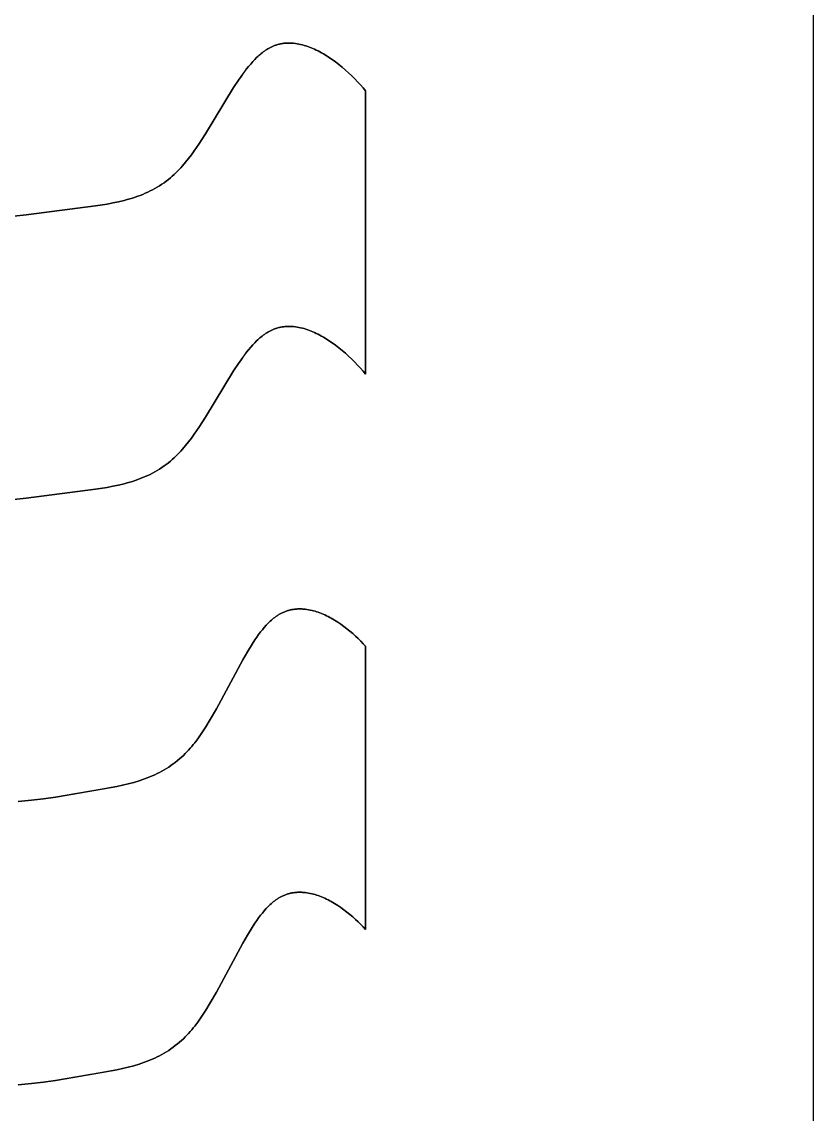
# Model space of a CAD drawing. Header units: feet. Extents: x 0 to 1.5, y 93.18 to 96.08.
# Drawn here: x 1.3125 to 1.5, y 93.4905 to 93.7493 of the extents above; entities that cross this region are included whole.
import ezdxf

# ---------------------------------------------------------------- set-up
doc = ezdxf.new("R2010")
doc.units = ezdxf.units.FT
doc.header["$MEASUREMENT"] = 0
doc.layers.add('Default', color=7, linetype='Continuous', true_color=0x000000)

msp = doc.modelspace()

# ---------------------------------------------------------------- linework, layer by layer
at = {"layer": 'Default'}
msp.add_lwpolyline([(0, 96), (1.5, 96), (1.5, 93.33333), (0, 93.33333)], close=True, dxfattribs=at)
for points in [[(1.31064, 93.70325), (1.31351, 93.70354), (1.32992, 93.7057), (1.33268, 93.70613), (1.33406, 93.70638), (1.33542, 93.70667), (1.33677, 93.70699), (1.33744, 93.70717), (1.3381, 93.70736), (1.33873, 93.70755), (1.33935, 93.70775), (1.33996, 93.70797), (1.34056, 93.70819), (1.34116, 93.70843), (1.34174, 93.70868), (1.34233, 93.70894), (1.3429, 93.70922), (1.34347, 93.70951), (1.34403, 93.70981), (1.34458, 93.71013), (1.34513, 93.71047), (1.34566, 93.71082), (1.3462, 93.71119), (1.34672, 93.71157), (1.34724, 93.71198), (1.34769, 93.71235), (1.34813, 93.71273), (1.34856, 93.71312), (1.34899, 93.71352), (1.34939, 93.71391), (1.34978, 93.71432), (1.35017, 93.71473), (1.35054, 93.71516), (1.35128, 93.71602), (1.35199, 93.71691), (1.35268, 93.71781), (1.35335, 93.71873), (1.35446, 93.72034), (1.35603, 93.72278), (1.36265, 93.7337), (1.36384, 93.7355), (1.36444, 93.73637), (1.36531, 93.73756), (1.36577, 93.73815), (1.36623, 93.73873), (1.36672, 93.7393), (1.36721, 93.73986), (1.36767, 93.74035), (1.36814, 93.74082), (1.36839, 93.74106), (1.36864, 93.74129), (1.3689, 93.74151), (1.36916, 93.74173), (1.36942, 93.74195), (1.36969, 93.74216), (1.36996, 93.74236), (1.37024, 93.74255), (1.37053, 93.74274), (1.37081, 93.74291), (1.3711, 93.74308), (1.3714, 93.74324), (1.37156, 93.74332), (1.37173, 93.74339), (1.37189, 93.74347), (1.37206, 93.74354), (1.37223, 93.74361), (1.3724, 93.74367), (1.37257, 93.74373), (1.37274, 93.74379), (1.37295, 93.74386), (1.37315, 93.74391), (1.37336, 93.74397), (1.37357, 93.74402), (1.37377, 93.74406), (1.37398, 93.7441), (1.37419, 93.74414), (1.3744, 93.74417), (1.3746, 93.7442), (1.37481, 93.74422), (1.37502, 93.74424), (1.37523, 93.74425), (1.37544, 93.74426), (1.37565, 93.74426), (1.37586, 93.74426), (1.37606, 93.74426), (1.37627, 93.74425), (1.37648, 93.74424), (1.37669, 93.74423), (1.3769, 93.74421), (1.37731, 93.74416), (1.37773, 93.7441), (1.37814, 93.74402), (1.37856, 93.74394), (1.37897, 93.74383), (1.37938, 93.74372), (1.37983, 93.74358), (1.38027, 93.74343), (1.38067, 93.74329), (1.38106, 93.74314), (1.38144, 93.74298), (1.38183, 93.74281), (1.38225, 93.74261), (1.38268, 93.7424), (1.3831, 93.74218), (1.38352, 93.74195), (1.38394, 93.74171), (1.38436, 93.74146), (1.3852, 93.74093), (1.38602, 93.74038), (1.38683, 93.73979), (1.38763, 93.73917), (1.38842, 93.73854), (1.38919, 93.73788), (1.38994, 93.7372), (1.39067, 93.73651), (1.39137, 93.73581), (1.39206, 93.73511), (1.39271, 93.73439), (1.39334, 93.73368), (1.39395, 93.73296)], [(1.39395, 93.73296), (1.39334, 93.73368), (1.39271, 93.73439), (1.39206, 93.73511), (1.39137, 93.73581), (1.39067, 93.73651), (1.38994, 93.7372), (1.38919, 93.73788), (1.38842, 93.73854), (1.38763, 93.73917), (1.38683, 93.73979), (1.38602, 93.74038), (1.3852, 93.74093), (1.38436, 93.74146), (1.38394, 93.74171), (1.38352, 93.74195), (1.3831, 93.74218), (1.38268, 93.7424), (1.38225, 93.74261), (1.38183, 93.74281), (1.38144, 93.74298), (1.38106, 93.74314), (1.38067, 93.74329), (1.38027, 93.74343), (1.37983, 93.74358), (1.37938, 93.74372), (1.37897, 93.74383), (1.37856, 93.74394), (1.37814, 93.74402), (1.37773, 93.7441), (1.37731, 93.74416), (1.3769, 93.74421), (1.37669, 93.74423), (1.37648, 93.74424), (1.37627, 93.74425), (1.37606, 93.74426), (1.37586, 93.74426), (1.37565, 93.74426), (1.37544, 93.74426), (1.37523, 93.74425), (1.37502, 93.74424), (1.37481, 93.74422), (1.3746, 93.7442), (1.3744, 93.74417), (1.37419, 93.74414), (1.37398, 93.7441), (1.37377, 93.74406), (1.37357, 93.74402), (1.37336, 93.74397), (1.37315, 93.74391), (1.37295, 93.74386), (1.37274, 93.74379), (1.37257, 93.74373), (1.3724, 93.74367), (1.37223, 93.74361), (1.37206, 93.74354), (1.37189, 93.74347), (1.37173, 93.74339), (1.37156, 93.74332), (1.3714, 93.74324), (1.3711, 93.74308), (1.37081, 93.74291), (1.37053, 93.74274), (1.37024, 93.74255), (1.36996, 93.74236), (1.36969, 93.74216), (1.36942, 93.74195), (1.36916, 93.74173), (1.3689, 93.74151), (1.36864, 93.74129), (1.36839, 93.74106), (1.36814, 93.74082), (1.36767, 93.74035), (1.36721, 93.73986), (1.36672, 93.7393), (1.36623, 93.73873), (1.36577, 93.73815), (1.36505, 93.73721), (1.36444, 93.73637), (1.36384, 93.7355), (1.36265, 93.7337), (1.35603, 93.72278), (1.35446, 93.72034), (1.35335, 93.71873), (1.35268, 93.71781), (1.35199, 93.71691), (1.35128, 93.71602), (1.35054, 93.71516), (1.35017, 93.71473), (1.34978, 93.71432), (1.34939, 93.71391), (1.34899, 93.71352), (1.34856, 93.71312), (1.34813, 93.71273), (1.34769, 93.71235), (1.34724, 93.71198), (1.34672, 93.71157), (1.3462, 93.71119), (1.34566, 93.71082), (1.34513, 93.71047), (1.34458, 93.71013), (1.34403, 93.70981), (1.34347, 93.70951), (1.3429, 93.70922), (1.34233, 93.70894), (1.34174, 93.70868), (1.34116, 93.70843), (1.34056, 93.70819), (1.33996, 93.70797), (1.33935, 93.70775), (1.33873, 93.70755), (1.3381, 93.70736), (1.33744, 93.70717), (1.33677, 93.70699), (1.33542, 93.70667), (1.33406, 93.70638), (1.33268, 93.70613), (1.32992, 93.7057), (1.31351, 93.70354), (1.31064, 93.70325)], [(1.39395, 93.66585), (1.39395, 93.73296)], [(1.39395, 93.73296), (1.39395, 93.66585)], [(1.31064, 93.63614), (1.31351, 93.63642), (1.32992, 93.63858), (1.33268, 93.63902), (1.33406, 93.63927), (1.33542, 93.63956), (1.33677, 93.63988), (1.33744, 93.64006), (1.3381, 93.64025), (1.33873, 93.64044), (1.33935, 93.64064), (1.33996, 93.64085), (1.34056, 93.64108), (1.34116, 93.64132), (1.34174, 93.64157), (1.34233, 93.64183), (1.3429, 93.6421), (1.34347, 93.64239), (1.34403, 93.6427), (1.34458, 93.64302), (1.34513, 93.64336), (1.34566, 93.64371), (1.3462, 93.64408), (1.34672, 93.64446), (1.34724, 93.64486), (1.34769, 93.64523), (1.34813, 93.64561), (1.34856, 93.646), (1.34899, 93.6464), (1.34939, 93.6468), (1.34978, 93.64721), (1.35017, 93.64762), (1.35054, 93.64804), (1.35128, 93.64891), (1.35199, 93.64979), (1.35268, 93.6507), (1.35335, 93.65162), (1.35446, 93.65323), (1.35603, 93.65567), (1.36265, 93.66659), (1.36384, 93.66839), (1.36444, 93.66926), (1.36531, 93.67045), (1.36577, 93.67104), (1.36623, 93.67162), (1.36672, 93.67219), (1.36721, 93.67275), (1.36767, 93.67323), (1.36814, 93.67371), (1.36839, 93.67394), (1.36864, 93.67417), (1.3689, 93.6744), (1.36916, 93.67462), (1.36942, 93.67484), (1.36969, 93.67504), (1.36996, 93.67525), (1.37024, 93.67544), (1.37053, 93.67562), (1.37081, 93.6758), (1.3711, 93.67597), (1.3714, 93.67612), (1.37156, 93.6762), (1.37173, 93.67628), (1.37189, 93.67636), (1.37206, 93.67643), (1.37223, 93.67649), (1.3724, 93.67656), (1.37257, 93.67662), (1.37274, 93.67668), (1.37295, 93.67674), (1.37315, 93.6768), (1.37336, 93.67686), (1.37357, 93.67691), (1.37377, 93.67695), (1.37398, 93.67699), (1.37419, 93.67703), (1.3744, 93.67706), (1.3746, 93.67708), (1.37481, 93.67711), (1.37502, 93.67712), (1.37523, 93.67714), (1.37544, 93.67715), (1.37565, 93.67715), (1.37586, 93.67715), (1.37606, 93.67715), (1.37627, 93.67714), (1.37648, 93.67713), (1.37669, 93.67712), (1.3769, 93.6771), (1.37731, 93.67705), (1.37773, 93.67699), (1.37814, 93.67691), (1.37856, 93.67682), (1.37897, 93.67672), (1.37938, 93.67661), (1.37983, 93.67647), (1.38027, 93.67632), (1.38067, 93.67618), (1.38106, 93.67602), (1.38144, 93.67586), (1.38183, 93.67569), (1.38225, 93.6755), (1.38268, 93.67529), (1.3831, 93.67507), (1.38352, 93.67484), (1.38394, 93.6746), (1.38436, 93.67435), (1.3852, 93.67382), (1.38602, 93.67326), (1.38683, 93.67268), (1.38763, 93.67206), (1.38842, 93.67142), (1.38919, 93.67077), (1.38994, 93.67009), (1.39067, 93.6694), (1.39137, 93.6687), (1.39206, 93.66799), (1.39271, 93.66728), (1.39334, 93.66656), (1.39395, 93.66585)], [(1.39395, 93.66585), (1.39334, 93.66656), (1.39271, 93.66728), (1.39206, 93.66799), (1.39137, 93.6687), (1.39067, 93.6694), (1.38994, 93.67009), (1.38919, 93.67077), (1.38842, 93.67142), (1.38763, 93.67206), (1.38683, 93.67268), (1.38602, 93.67326), (1.3852, 93.67382), (1.38436, 93.67435), (1.38394, 93.6746), (1.38352, 93.67484), (1.3831, 93.67507), (1.38268, 93.67529), (1.38225, 93.6755), (1.38183, 93.67569), (1.38144, 93.67586), (1.38106, 93.67602), (1.38067, 93.67618), (1.38027, 93.67632), (1.37983, 93.67647), (1.37938, 93.67661), (1.37897, 93.67672), (1.37856, 93.67682), (1.37814, 93.67691), (1.37773, 93.67699), (1.37731, 93.67705), (1.3769, 93.6771), (1.37669, 93.67712), (1.37648, 93.67713), (1.37627, 93.67714), (1.37606, 93.67715), (1.37586, 93.67715), (1.37565, 93.67715), (1.37544, 93.67715), (1.37523, 93.67714), (1.37502, 93.67712), (1.37481, 93.67711), (1.3746, 93.67708), (1.3744, 93.67706), (1.37419, 93.67703), (1.37398, 93.67699), (1.37377, 93.67695), (1.37357, 93.67691), (1.37336, 93.67686), (1.37315, 93.6768), (1.37295, 93.67674), (1.37274, 93.67668), (1.37257, 93.67662), (1.3724, 93.67656), (1.37223, 93.67649), (1.37206, 93.67643), (1.37189, 93.67636), (1.37173, 93.67628), (1.37156, 93.6762), (1.3714, 93.67612), (1.3711, 93.67597), (1.37081, 93.6758), (1.37053, 93.67562), (1.37024, 93.67544), (1.36996, 93.67525), (1.36969, 93.67504), (1.36942, 93.67484), (1.36916, 93.67462), (1.3689, 93.6744), (1.36864, 93.67417), (1.36839, 93.67394), (1.36814, 93.67371), (1.36767, 93.67323), (1.36721, 93.67275), (1.36672, 93.67219), (1.36623, 93.67162), (1.36577, 93.67104), (1.36505, 93.6701), (1.36444, 93.66926), (1.36384, 93.66839), (1.36265, 93.66659), (1.35603, 93.65567), (1.35446, 93.65323), (1.35335, 93.65162), (1.35268, 93.6507), (1.35199, 93.64979), (1.35128, 93.64891), (1.35054, 93.64804), (1.35017, 93.64762), (1.34978, 93.64721), (1.34939, 93.6468), (1.34899, 93.6464), (1.34856, 93.646), (1.34813, 93.64561), (1.34769, 93.64523), (1.34724, 93.64486), (1.34672, 93.64446), (1.3462, 93.64408), (1.34566, 93.64371), (1.34513, 93.64336), (1.34458, 93.64302), (1.34403, 93.6427), (1.34347, 93.64239), (1.3429, 93.6421), (1.34233, 93.64183), (1.34174, 93.64157), (1.34116, 93.64132), (1.34056, 93.64108), (1.33996, 93.64085), (1.33935, 93.64064), (1.33873, 93.64044), (1.3381, 93.64025), (1.33744, 93.64006), (1.33677, 93.63988), (1.33542, 93.63956), (1.33406, 93.63927), (1.33268, 93.63902), (1.32992, 93.63858), (1.31351, 93.63642), (1.31064, 93.63614)], [(1.3116, 93.56462), (1.31319, 93.56473), (1.31479, 93.56489), (1.31762, 93.56523), (1.32044, 93.56564), (1.3337, 93.56791), (1.33504, 93.56817), (1.33637, 93.56846), (1.3377, 93.56878), (1.33902, 93.56913), (1.34032, 93.56953), (1.34096, 93.56974), (1.3416, 93.56996), (1.34221, 93.57019), (1.34281, 93.57043), (1.3434, 93.57068), (1.34398, 93.57094), (1.34456, 93.57121), (1.34512, 93.5715), (1.34568, 93.5718), (1.34623, 93.57211), (1.34677, 93.57243), (1.3473, 93.57277), (1.34783, 93.57313), (1.34835, 93.5735), (1.34886, 93.57388), (1.34936, 93.57428), (1.34985, 93.5747), (1.35034, 93.57513), (1.35077, 93.57553), (1.35119, 93.57594), (1.3516, 93.57636), (1.352, 93.57679), (1.35238, 93.57721), (1.35275, 93.57765), (1.35312, 93.57809), (1.35347, 93.57854), (1.35417, 93.57945), (1.35484, 93.5804), (1.35549, 93.58135), (1.35612, 93.58232), (1.35716, 93.58402), (1.35864, 93.58659), (1.36483, 93.59814), (1.36594, 93.60005), (1.36706, 93.60189), (1.36773, 93.6029), (1.36816, 93.60353), (1.36861, 93.60416), (1.36907, 93.60477), (1.36949, 93.6053), (1.36993, 93.60582), (1.37039, 93.60634), (1.37063, 93.60659), (1.37087, 93.60684), (1.37112, 93.60709), (1.37137, 93.60733), (1.37162, 93.60756), (1.37188, 93.60779), (1.37215, 93.60801), (1.37242, 93.60822), (1.37269, 93.60842), (1.37297, 93.60861), (1.37312, 93.60871), (1.37328, 93.6088), (1.37343, 93.6089), (1.37358, 93.60899), (1.37374, 93.60907), (1.3739, 93.60916), (1.37406, 93.60924), (1.37422, 93.60932), (1.37441, 93.6094), (1.37459, 93.60949), (1.37478, 93.60956), (1.37497, 93.60963), (1.37516, 93.6097), (1.37534, 93.60976), (1.37553, 93.60982), (1.37572, 93.60988), (1.37591, 93.60993), (1.37611, 93.60998), (1.3763, 93.61002), (1.37649, 93.61006), (1.37668, 93.61009), (1.37688, 93.61012), (1.37707, 93.61015), (1.37726, 93.61017), (1.37746, 93.61019), (1.37765, 93.6102), (1.37785, 93.61021), (1.37804, 93.61022), (1.37824, 93.61023), (1.37844, 93.61023), (1.37863, 93.61022), (1.37883, 93.61022), (1.37903, 93.6102), (1.37923, 93.61019), (1.37962, 93.61015), (1.38002, 93.6101), (1.38042, 93.61003), (1.38084, 93.60995), (1.38126, 93.60986), (1.38162, 93.60976), (1.38199, 93.60966), (1.38235, 93.60955), (1.38271, 93.60942), (1.3831, 93.60928), (1.38349, 93.60913), (1.38388, 93.60896), (1.38427, 93.60879), (1.38466, 93.60861), (1.38505, 93.60842), (1.38544, 93.60821), (1.38582, 93.60801), (1.3862, 93.60779), (1.38658, 93.60756), (1.38734, 93.60709), (1.38808, 93.60659), (1.38881, 93.60607), (1.38952, 93.60553), (1.39022, 93.60497), (1.39089, 93.60439), (1.39155, 93.6038), (1.39219, 93.60321), (1.3928, 93.6026), (1.39339, 93.60199), (1.39395, 93.60138)], [(1.39395, 93.60138), (1.39339, 93.60199), (1.3928, 93.6026), (1.39219, 93.60321), (1.39155, 93.6038), (1.39089, 93.60439), (1.39022, 93.60497), (1.38952, 93.60553), (1.38881, 93.60607), (1.38808, 93.60659), (1.38734, 93.60709), (1.38658, 93.60756), (1.3862, 93.60779), (1.38582, 93.60801), (1.38544, 93.60821), (1.38505, 93.60842), (1.38466, 93.60861), (1.38427, 93.60879), (1.38388, 93.60896), (1.38349, 93.60913), (1.3831, 93.60928), (1.38271, 93.60942), (1.38235, 93.60955), (1.38199, 93.60966), (1.38162, 93.60976), (1.38126, 93.60986), (1.38084, 93.60995), (1.38042, 93.61003), (1.38002, 93.6101), (1.37962, 93.61015), (1.37923, 93.61019), (1.37903, 93.6102), (1.37883, 93.61022), (1.37863, 93.61022), (1.37844, 93.61023), (1.37824, 93.61023), (1.37804, 93.61022), (1.37785, 93.61021), (1.37765, 93.6102), (1.37746, 93.61019), (1.37726, 93.61017), (1.37707, 93.61015), (1.37688, 93.61012), (1.37668, 93.61009), (1.37649, 93.61006), (1.3763, 93.61002), (1.37611, 93.60998), (1.37591, 93.60993), (1.37572, 93.60988), (1.37553, 93.60982), (1.37534, 93.60976), (1.37516, 93.6097), (1.37497, 93.60963), (1.37478, 93.60956), (1.37459, 93.60949), (1.37441, 93.6094), (1.37422, 93.60932), (1.37406, 93.60924), (1.3739, 93.60916), (1.37374, 93.60907), (1.37358, 93.60899), (1.37343, 93.6089), (1.37328, 93.6088), (1.37312, 93.60871), (1.37297, 93.60861), (1.37269, 93.60842), (1.37242, 93.60822), (1.37215, 93.60801), (1.37188, 93.60779), (1.37162, 93.60756), (1.37137, 93.60733), (1.37112, 93.60709), (1.37087, 93.60684), (1.37063, 93.60659), (1.37039, 93.60634), (1.36993, 93.60582), (1.36949, 93.6053), (1.36907, 93.60477), (1.36861, 93.60416), (1.36816, 93.60353), (1.36773, 93.6029), (1.36706, 93.60189), (1.36594, 93.60005), (1.36483, 93.59814), (1.35864, 93.58659), (1.35716, 93.58402), (1.35612, 93.58232), (1.35549, 93.58135), (1.35484, 93.5804), (1.35417, 93.57945), (1.35347, 93.57854), (1.35312, 93.57809), (1.35275, 93.57765), (1.35238, 93.57721), (1.352, 93.57679), (1.3516, 93.57636), (1.35119, 93.57594), (1.35077, 93.57553), (1.35034, 93.57513), (1.34985, 93.5747), (1.34936, 93.57428), (1.34886, 93.57388), (1.34835, 93.5735), (1.34783, 93.57313), (1.3473, 93.57277), (1.34677, 93.57243), (1.34623, 93.57211), (1.34568, 93.5718), (1.34512, 93.5715), (1.34456, 93.57121), (1.34398, 93.57094), (1.3434, 93.57068), (1.34281, 93.57043), (1.34221, 93.57019), (1.3416, 93.56996), (1.34096, 93.56974), (1.34032, 93.56953), (1.33902, 93.56913), (1.3377, 93.56878), (1.33637, 93.56846), (1.33504, 93.56817), (1.33103, 93.56743), (1.32044, 93.56564), (1.31762, 93.56523), (1.31479, 93.56489), (1.31319, 93.56473), (1.3116, 93.56462)], [(1.39395, 93.53427), (1.39395, 93.60138)], [(1.39395, 93.60138), (1.39395, 93.53427)], [(1.3116, 93.4975), (1.31319, 93.49762), (1.31479, 93.49777), (1.31762, 93.49812), (1.32044, 93.49853), (1.3337, 93.5008), (1.33504, 93.50106), (1.33637, 93.50135), (1.3377, 93.50167), (1.33902, 93.50202), (1.34032, 93.50241), (1.34096, 93.50263), (1.3416, 93.50285), (1.34221, 93.50308), (1.34281, 93.50332), (1.3434, 93.50357), (1.34398, 93.50383), (1.34456, 93.5041), (1.34512, 93.50439), (1.34568, 93.50468), (1.34623, 93.505), (1.34677, 93.50532), (1.3473, 93.50566), (1.34783, 93.50601), (1.34835, 93.50638), (1.34886, 93.50677), (1.34936, 93.50717), (1.34985, 93.50758), (1.35034, 93.50802), (1.35077, 93.50842), (1.35119, 93.50883), (1.3516, 93.50925), (1.352, 93.50967), (1.35238, 93.5101), (1.35275, 93.51054), (1.35312, 93.51098), (1.35347, 93.51142), (1.35417, 93.51234), (1.35484, 93.51328), (1.35549, 93.51424), (1.35612, 93.51521), (1.35716, 93.51691), (1.35864, 93.51948), (1.36483, 93.53102), (1.36594, 93.53294), (1.36706, 93.53478), (1.36773, 93.53579), (1.36816, 93.53642), (1.36861, 93.53704), (1.36907, 93.53766), (1.36949, 93.53818), (1.36993, 93.53871), (1.37039, 93.53923), (1.37063, 93.53948), (1.37087, 93.53973), (1.37112, 93.53998), (1.37137, 93.54022), (1.37162, 93.54045), (1.37188, 93.54068), (1.37215, 93.54089), (1.37242, 93.54111), (1.37269, 93.54131), (1.37297, 93.5415), (1.37312, 93.5416), (1.37328, 93.54169), (1.37343, 93.54179), (1.37358, 93.54188), (1.37374, 93.54196), (1.3739, 93.54205), (1.37406, 93.54213), (1.37422, 93.54221), (1.37441, 93.54229), (1.37459, 93.54237), (1.37478, 93.54245), (1.37497, 93.54252), (1.37516, 93.54259), (1.37534, 93.54265), (1.37553, 93.54271), (1.37572, 93.54277), (1.37591, 93.54282), (1.37611, 93.54286), (1.3763, 93.54291), (1.37649, 93.54294), (1.37668, 93.54298), (1.37688, 93.54301), (1.37707, 93.54303), (1.37726, 93.54306), (1.37746, 93.54308), (1.37765, 93.54309), (1.37785, 93.5431), (1.37804, 93.54311), (1.37824, 93.54311), (1.37844, 93.54311), (1.37863, 93.54311), (1.37883, 93.5431), (1.37903, 93.54309), (1.37923, 93.54308), (1.37962, 93.54304), (1.38002, 93.54299), (1.38042, 93.54292), (1.38084, 93.54284), (1.38126, 93.54274), (1.38162, 93.54265), (1.38199, 93.54255), (1.38235, 93.54243), (1.38271, 93.54231), (1.3831, 93.54217), (1.38349, 93.54202), (1.38388, 93.54185), (1.38427, 93.54168), (1.38466, 93.5415), (1.38505, 93.5413), (1.38544, 93.5411), (1.38582, 93.54089), (1.3862, 93.54068), (1.38658, 93.54045), (1.38734, 93.53998), (1.38808, 93.53948), (1.38881, 93.53896), (1.38952, 93.53842), (1.39022, 93.53786), (1.39089, 93.53728), (1.39155, 93.53669), (1.39219, 93.53609), (1.3928, 93.53549), (1.39339, 93.53488), (1.39395, 93.53427)], [(1.39395, 93.53427), (1.39339, 93.53488), (1.3928, 93.53549), (1.39219, 93.53609), (1.39155, 93.53669), (1.39089, 93.53728), (1.39022, 93.53786), (1.38952, 93.53842), (1.38881, 93.53896), (1.38808, 93.53948), (1.38734, 93.53998), (1.38658, 93.54045), (1.3862, 93.54068), (1.38582, 93.54089), (1.38544, 93.5411), (1.38505, 93.5413), (1.38466, 93.5415), (1.38427, 93.54168), (1.38388, 93.54185), (1.38349, 93.54202), (1.3831, 93.54217), (1.38271, 93.54231), (1.38235, 93.54243), (1.38199, 93.54255), (1.38162, 93.54265), (1.38126, 93.54274), (1.38084, 93.54284), (1.38042, 93.54292), (1.38002, 93.54299), (1.37962, 93.54304), (1.37923, 93.54308), (1.37903, 93.54309), (1.37883, 93.5431), (1.37863, 93.54311), (1.37844, 93.54311), (1.37824, 93.54311), (1.37804, 93.54311), (1.37785, 93.5431), (1.37765, 93.54309), (1.37746, 93.54308), (1.37726, 93.54306), (1.37707, 93.54303), (1.37688, 93.54301), (1.37668, 93.54298), (1.37649, 93.54294), (1.3763, 93.54291), (1.37611, 93.54286), (1.37591, 93.54282), (1.37572, 93.54277), (1.37553, 93.54271), (1.37534, 93.54265), (1.37516, 93.54259), (1.37497, 93.54252), (1.37478, 93.54245), (1.37459, 93.54237), (1.37441, 93.54229), (1.37422, 93.54221), (1.37406, 93.54213), (1.3739, 93.54205), (1.37374, 93.54196), (1.37358, 93.54188), (1.37343, 93.54179), (1.37328, 93.54169), (1.37312, 93.5416), (1.37297, 93.5415), (1.37269, 93.54131), (1.37242, 93.54111), (1.37215, 93.54089), (1.37188, 93.54068), (1.37162, 93.54045), (1.37137, 93.54022), (1.37112, 93.53998), (1.37087, 93.53973), (1.37063, 93.53948), (1.37039, 93.53923), (1.36993, 93.53871), (1.36949, 93.53818), (1.36907, 93.53766), (1.36861, 93.53704), (1.36816, 93.53642), (1.36773, 93.53579), (1.36706, 93.53478), (1.36594, 93.53294), (1.36483, 93.53102), (1.35864, 93.51948), (1.35716, 93.51691), (1.35612, 93.51521), (1.35549, 93.51424), (1.35484, 93.51328), (1.35417, 93.51234), (1.35347, 93.51142), (1.35312, 93.51098), (1.35275, 93.51054), (1.35238, 93.5101), (1.352, 93.50967), (1.3516, 93.50925), (1.35119, 93.50883), (1.35077, 93.50842), (1.35034, 93.50802), (1.34985, 93.50758), (1.34936, 93.50717), (1.34886, 93.50677), (1.34835, 93.50638), (1.34783, 93.50601), (1.3473, 93.50566), (1.34677, 93.50532), (1.34623, 93.505), (1.34568, 93.50468), (1.34512, 93.50439), (1.34456, 93.5041), (1.34398, 93.50383), (1.3434, 93.50357), (1.34281, 93.50332), (1.34221, 93.50308), (1.3416, 93.50285), (1.34096, 93.50263), (1.34032, 93.50241), (1.33902, 93.50202), (1.3377, 93.50167), (1.33637, 93.50135), (1.33504, 93.50106), (1.33103, 93.50031), (1.32044, 93.49853), (1.31762, 93.49812), (1.31479, 93.49777), (1.31319, 93.49762), (1.3116, 93.4975)]]:
    msp.add_lwpolyline(points, dxfattribs=at)
for points in [[(1.39395, 93.73296, 0), (1.39395, 93.73296, 0)], [(1.39395, 93.66585, 0), (1.39395, 93.66585, 0)], [(1.39395, 93.60138, 0), (1.39395, 93.60138, 0)], [(1.39395, 93.53427, 0), (1.39395, 93.53427, 0)]]:
    msp.add_polyline3d(points, close=True, dxfattribs=at)

doc.saveas('drawing.dxf')
